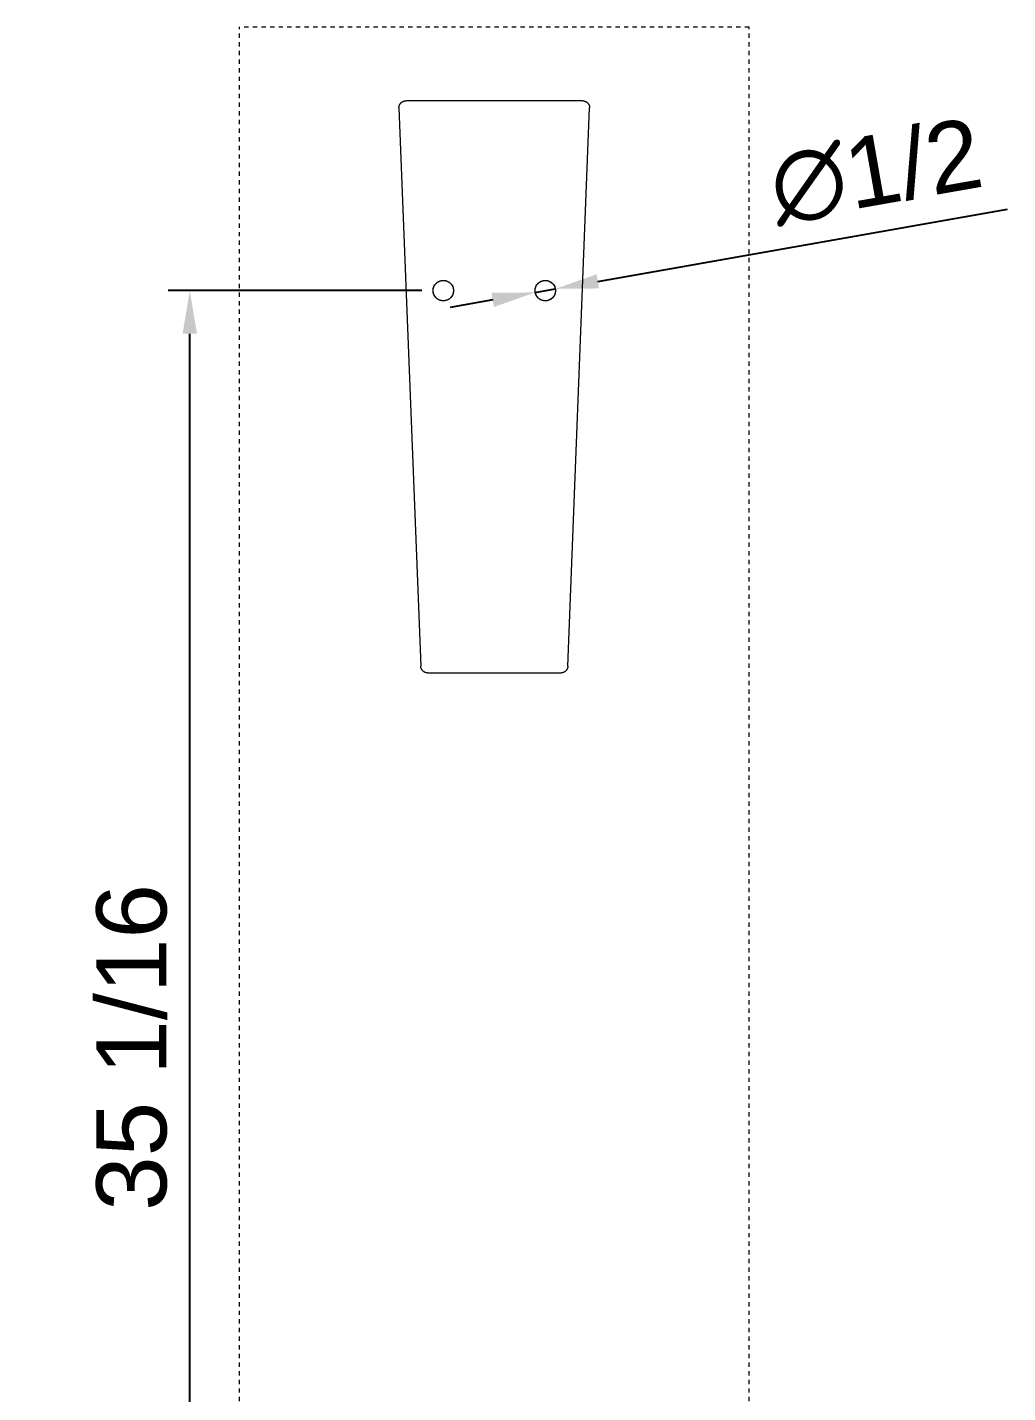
# Model space of a CAD drawing. Header units: inches. Extents: x -16 to 183, y -17 to 123.
# Drawn here: x 99.56 to 122.28, y 54.04 to 85.68 of the extents above; entities that cross this region are included whole.
import ezdxf

# ---------------------------------------------------------------- set-up
doc = ezdxf.new("R2010")
doc.units = ezdxf.units.IN
doc.linetypes.add('HIDDEN', pattern=[1.905, 1.27, -0.635])
for name, color, linetype, lineweight in [('ZANO_R', 7, 'Continuous', 0), ('ZANO_R_przerywana', 250, 'HIDDEN', 0), ('ZANO_W', 1, 'Continuous', 0)]:
    doc.layers.add(name, color=color, linetype=linetype, lineweight=lineweight)
doc.styles.get("Standard").update_dxf_attribs({"font": 'arial.ttf'})
doc.dimstyles.new('amerykanie', dxfattribs={"dimtxt": 50, "dimasz": 50, "dimexe": 0.5, "dimexo": 0.5, "dimgap": 1, "dimtad": 1, "dimdec": 0, "dimzin": 0, "dimlunit": 5, "dimtxsty": 'Standard', "dimcen": 0.09, "dimclrd": 1, "dimclre": 1, "dimclrt": 1, "dimazin": 0, "dimtfac": 1, "dimtdec": 0, "dimtmove": 0, "dimatfit": 3, "dimfxl": 1, "dimtzin": 0, "dimarcsym": 1})

# ---------------------------------------------------------------- blocks, each defined once
blk = doc.blocks.new('*D372')
at = {"layer": 'ZANO_W', "color": 1, "lineweight": -2}
for p, q in [((108.701, 79.578), (102.828, 79.578)), ((103.328, 45.498), (103.328, 78.578)), ((108.701, 44.498), (102.828, 44.498))]:
    blk.add_line(p, q, dxfattribs=at)
at = {"layer": 'ZANO_W', "color": 1}
for points in [[(103.495, 78.578), (103.161, 78.578), (103.328, 79.578)], [(103.161, 45.498), (103.495, 45.498), (103.328, 44.498)]]:
    blk.add_solid(points, dxfattribs=at)
at = {"layer": 'ZANO_W', "color": 1, "insert": (101.987, 62.038), "char_height": 1.625, "attachment_point": 5, "rotation": 90}
blk.add_mtext('35 1/16', dxfattribs=at)
blk = doc.blocks.new('*D374')
at = {"layer": 'ZANO_W', "color": 1, "lineweight": -2}
for p, q in [((112.781, 79.793), (122.275, 81.466)), ((111.331, 79.537), (111.796, 79.619)), ((110.346, 79.364), (109.361, 79.19))]:
    blk.add_line(p, q, dxfattribs=at)
at = {"layer": 'ZANO_W', "color": 1}
for points in [[(112.752, 79.957), (112.81, 79.629), (111.796, 79.619)], [(110.375, 79.2), (110.317, 79.528), (111.331, 79.537)]]:
    blk.add_solid(points, dxfattribs=at)
at = {"layer": 'ZANO_W', "color": 1, "insert": (119.225, 82.325), "char_height": 1.625, "attachment_point": 5, "rotation": 9.9922}
blk.add_mtext('∅1/2', dxfattribs=at)

msp = doc.modelspace()

# ---------------------------------------------------------------- linework, layer by layer
at = {"layer": 'ZANO_R'}
for p, q in [((108.17849, 83.85585), (108.17985, 83.86106)), ((108.17985, 83.86106), (108.18139, 83.86621)), ((108.18139, 83.86621), (108.1831, 83.8713)), ((108.1831, 83.8713), (108.18499, 83.87634)), ((108.18499, 83.87634), (108.18705, 83.88131)), ((108.18705, 83.88131), (108.18927, 83.8862)), ((108.18927, 83.8862), (108.19167, 83.89102)), ((108.19167, 83.89102), (108.19422, 83.89575)), ((108.19422, 83.89575), (108.19694, 83.90039)), ((108.19694, 83.90039), (108.19981, 83.90494)), ((108.19981, 83.90494), (108.20283, 83.90938)), ((108.20283, 83.90938), (108.20601, 83.91372)), ((108.20601, 83.91372), (108.20933, 83.91795)), ((108.20933, 83.91795), (108.21279, 83.92206)), ((108.21279, 83.92206), (108.2164, 83.92606)), ((108.2164, 83.92606), (108.22013, 83.92992)), ((108.22013, 83.92992), (108.224, 83.93366)), ((108.224, 83.93366), (108.22799, 83.93726)), ((108.22799, 83.93726), (108.23211, 83.94073)), ((108.23211, 83.94073), (108.23633, 83.94405)), ((108.23633, 83.94405), (108.24067, 83.94722)), ((108.24067, 83.94722), (108.24512, 83.95025)), ((108.24512, 83.95025), (108.24967, 83.95312)), ((108.24967, 83.95312), (108.25431, 83.95584)), ((108.25431, 83.95584), (108.25904, 83.95839)), ((108.25904, 83.95839), (108.26385, 83.96078)), ((108.26385, 83.96078), (108.26875, 83.96301)), ((108.26875, 83.96301), (108.27372, 83.96507)), ((108.27372, 83.96507), (108.27875, 83.96696)), ((108.27875, 83.96696), (108.28385, 83.96867)), ((108.28385, 83.96867), (108.289, 83.97021)), ((108.289, 83.97021), (108.2942, 83.97157)), ((108.2942, 83.97157), (108.29945, 83.97275)), ((108.29945, 83.97275), (108.30473, 83.97376)), ((108.30473, 83.97376), (108.31005, 83.97458)), ((108.31005, 83.97458), (108.31539, 83.97522)), ((108.31539, 83.97522), (108.32074, 83.97568)), ((108.32074, 83.97568), (108.32611, 83.97596)), ((108.32611, 83.97596), (108.33149, 83.97605)), ((112.43314, 83.97605), (108.33149, 83.97605)), ((112.43314, 83.97605), (112.43854, 83.97596)), ((112.43854, 83.97596), (112.44392, 83.97568)), ((112.44392, 83.97568), (112.4493, 83.97522)), ((112.4493, 83.97522), (112.45465, 83.97457)), ((112.45465, 83.97457), (112.45998, 83.97374)), ((112.45998, 83.97374), (112.46528, 83.97273)), ((112.46528, 83.97273), (112.47054, 83.97154)), ((112.47054, 83.97154), (112.47576, 83.97017)), ((112.47576, 83.97017), (112.48092, 83.96863)), ((112.48092, 83.96863), (112.48603, 83.9669)), ((112.48603, 83.9669), (112.49108, 83.965)), ((112.49108, 83.965), (112.49606, 83.96293)), ((112.49606, 83.96293), (112.50097, 83.96069)), ((112.50097, 83.96069), (112.5058, 83.95829)), ((112.5058, 83.95829), (112.51054, 83.95572)), ((112.51054, 83.95572), (112.51519, 83.95299)), ((112.51519, 83.95299), (112.51974, 83.9501)), ((112.51974, 83.9501), (112.5242, 83.94706)), ((112.5242, 83.94706), (112.52854, 83.94386)), ((112.52854, 83.94386), (112.53278, 83.94052)), ((112.53278, 83.94052), (112.5369, 83.93704)), ((112.5369, 83.93704), (112.54089, 83.93342)), ((112.54089, 83.93342), (112.54476, 83.92966)), ((112.54476, 83.92966), (112.5485, 83.92577)), ((112.5485, 83.92577), (112.5521, 83.92176)), ((112.5521, 83.92176), (112.55557, 83.91763)), ((112.55557, 83.91763), (112.55889, 83.91338)), ((112.55889, 83.91338), (112.56206, 83.90901)), ((112.56206, 83.90901), (112.56508, 83.90455)), ((112.56508, 83.90455), (112.56795, 83.89998)), ((112.56795, 83.89998), (112.57066, 83.89531)), ((112.57066, 83.89531), (112.5732, 83.89056)), ((112.5732, 83.89056), (112.57559, 83.88572)), ((112.57559, 83.88572), (112.5778, 83.8808)), ((112.5778, 83.8808), (112.57985, 83.87581)), ((112.57985, 83.87581), (112.58172, 83.87076)), ((112.58172, 83.87076), (112.58342, 83.86564)), ((112.58342, 83.86564), (112.58495, 83.86047)), ((112.58495, 83.86047), (112.58629, 83.85524)), ((108.17401, 83.81857), (108.1741, 83.82394)), ((108.17401, 83.81857), (108.17404, 83.8155)), ((108.17404, 83.8155), (108.17413, 83.81243)), ((108.1741, 83.82394), (108.17438, 83.82931)), ((108.17413, 83.81243), (108.67858, 70.8715)), ((108.17438, 83.82931), (108.17484, 83.83467)), ((108.17484, 83.83467), (108.17548, 83.84001)), ((108.17548, 83.84001), (108.1763, 83.84533)), ((108.1763, 83.84533), (108.1773, 83.85061)), ((108.1773, 83.85061), (108.17849, 83.85585)), ((112.08605, 70.8715), (112.5905, 83.81243)), ((112.58629, 83.85524), (112.58746, 83.84998)), ((112.58746, 83.84998), (112.58845, 83.84467)), ((112.58845, 83.84467), (112.58925, 83.83934)), ((112.58925, 83.83934), (112.58987, 83.83398)), ((112.58987, 83.83398), (112.5903, 83.82861)), ((112.5903, 83.82861), (112.59056, 83.82322)), ((112.59062, 83.81783), (112.5905, 83.81243)), ((112.59056, 83.82322), (112.59062, 83.81783)), ((109.02991, 79.74107), (109.03563, 79.74688)), ((109.03563, 79.74688), (109.04154, 79.7525)), ((109.04154, 79.7525), (109.04765, 79.7579)), ((109.04765, 79.7579), (109.05393, 79.7631)), ((109.05393, 79.7631), (109.0604, 79.76807)), ((109.0604, 79.76807), (109.06703, 79.77282)), ((109.06703, 79.77282), (109.07382, 79.77733)), ((109.07382, 79.77733), (109.08076, 79.78161)), ((109.08076, 79.78161), (109.08784, 79.78565)), ((109.08784, 79.78565), (109.09506, 79.78944)), ((109.09506, 79.78944), (109.10241, 79.79298)), ((109.10241, 79.79298), (109.10988, 79.79626)), ((109.10988, 79.79626), (109.11745, 79.79928)), ((109.11745, 79.79928), (109.12512, 79.80204)), ((109.12512, 79.80204), (109.13289, 79.80454)), ((109.13289, 79.80454), (109.14073, 79.80676)), ((109.14073, 79.80676), (109.14865, 79.80871)), ((109.14865, 79.80871), (109.15663, 79.81039)), ((109.15663, 79.81039), (109.16466, 79.81179)), ((109.16466, 79.81179), (109.17274, 79.81291)), ((109.17274, 79.81291), (109.18085, 79.81375)), ((109.18085, 79.81375), (109.18899, 79.81432)), ((109.18899, 79.81432), (109.19714, 79.8146)), ((109.19714, 79.8146), (109.20529, 79.8146)), ((109.20529, 79.8146), (109.21344, 79.81432)), ((109.21344, 79.81432), (109.22158, 79.81375)), ((109.22158, 79.81375), (109.22969, 79.81291)), ((109.22969, 79.81291), (109.23777, 79.81179)), ((109.23777, 79.81179), (109.2458, 79.81039)), ((109.2458, 79.81039), (109.25378, 79.80871)), ((109.25378, 79.80871), (109.2617, 79.80676)), ((109.2617, 79.80676), (109.26954, 79.80454)), ((109.26954, 79.80454), (109.27731, 79.80204)), ((109.27731, 79.80204), (109.28498, 79.79928)), ((109.28498, 79.79928), (109.29255, 79.79626)), ((109.29255, 79.79626), (109.30002, 79.79298)), ((109.30002, 79.79298), (109.30737, 79.78944)), ((109.30737, 79.78944), (109.31459, 79.78565)), ((109.31459, 79.78565), (109.32167, 79.78161)), ((109.32167, 79.78161), (109.32861, 79.77733)), ((109.32861, 79.77733), (109.3354, 79.77282)), ((109.3354, 79.77282), (109.34203, 79.76807)), ((109.34203, 79.76807), (109.3485, 79.7631)), ((109.3485, 79.7631), (109.35478, 79.7579)), ((109.35478, 79.7579), (109.36089, 79.7525)), ((109.36089, 79.7525), (109.3668, 79.74688)), ((109.3668, 79.74688), (109.37252, 79.74107)), ((111.39212, 79.74107), (111.39783, 79.74688)), ((111.39783, 79.74688), (111.40375, 79.7525)), ((111.40375, 79.7525), (111.40985, 79.7579)), ((111.40985, 79.7579), (111.41614, 79.7631)), ((111.41614, 79.7631), (111.4226, 79.76807)), ((111.4226, 79.76807), (111.42923, 79.77282)), ((111.42923, 79.77282), (111.43602, 79.77733)), ((111.43602, 79.77733), (111.44296, 79.78161)), ((111.44296, 79.78161), (111.45005, 79.78565)), ((111.45005, 79.78565), (111.45727, 79.78944)), ((111.45727, 79.78944), (111.46461, 79.79298)), ((111.46461, 79.79298), (111.47208, 79.79626)), ((111.47208, 79.79626), (111.47965, 79.79928)), ((111.47965, 79.79928), (111.48733, 79.80204)), ((111.48733, 79.80204), (111.49509, 79.80454)), ((111.49509, 79.80454), (111.50294, 79.80676)), ((111.50294, 79.80676), (111.51085, 79.80871)), ((111.51085, 79.80871), (111.51883, 79.81039)), ((111.51883, 79.81039), (111.52687, 79.81179)), ((111.52687, 79.81179), (111.53495, 79.81291)), ((111.53495, 79.81291), (111.54306, 79.81375)), ((111.54306, 79.81375), (111.55119, 79.81432)), ((111.55119, 79.81432), (111.55934, 79.8146)), ((111.55934, 79.8146), (111.5675, 79.8146)), ((111.5675, 79.8146), (111.57565, 79.81432)), ((111.57565, 79.81432), (111.58378, 79.81375)), ((111.58378, 79.81375), (111.59189, 79.81291)), ((111.59189, 79.81291), (111.59997, 79.81179)), ((111.59997, 79.81179), (111.608, 79.81039)), ((111.608, 79.81039), (111.61598, 79.80871)), ((111.61598, 79.80871), (111.6239, 79.80676)), ((111.6239, 79.80676), (111.63175, 79.80454)), ((111.63175, 79.80454), (111.63951, 79.80204)), ((111.63951, 79.80204), (111.64718, 79.79928)), ((111.64718, 79.79928), (111.65476, 79.79626)), ((111.65476, 79.79626), (111.66222, 79.79298)), ((111.66222, 79.79298), (111.66957, 79.78944)), ((111.66957, 79.78944), (111.67679, 79.78565)), ((111.67679, 79.78565), (111.68387, 79.78161)), ((111.68387, 79.78161), (111.69082, 79.77733)), ((111.69082, 79.77733), (111.69761, 79.77282)), ((111.69761, 79.77282), (111.70424, 79.76807)), ((111.70424, 79.76807), (111.7107, 79.7631)), ((111.7107, 79.7631), (111.71699, 79.7579)), ((111.71699, 79.7579), (111.72309, 79.7525)), ((111.72309, 79.7525), (111.729, 79.74688)), ((111.729, 79.74688), (111.73472, 79.74107)), ((108.96499, 79.57841), (108.96514, 79.58657)), ((108.96514, 79.57026), (108.96499, 79.57841)), ((108.96514, 79.58657), (108.96556, 79.59471)), ((108.96556, 79.56212), (108.96514, 79.57026)), ((108.96556, 79.59471), (108.96626, 79.60283)), ((108.96626, 79.55399), (108.96556, 79.56212)), ((108.96626, 79.60283), (108.96724, 79.61093)), ((108.96724, 79.5459), (108.96626, 79.55399)), ((108.96724, 79.61093), (108.96851, 79.61899)), ((108.96851, 79.53784), (108.96724, 79.5459)), ((108.96851, 79.61899), (108.97004, 79.62699)), ((108.97004, 79.52983), (108.96851, 79.53784)), ((108.97004, 79.62699), (108.97186, 79.63494)), ((108.97186, 79.52188), (108.97004, 79.52983)), ((108.97186, 79.63494), (108.97395, 79.64283)), ((108.97395, 79.514), (108.97186, 79.52188)), ((108.97395, 79.64283), (108.97631, 79.65063)), ((108.97631, 79.50619), (108.97395, 79.514)), ((108.97631, 79.65063), (108.97893, 79.65835)), ((108.97893, 79.49847), (108.97631, 79.50619)), ((108.97893, 79.65835), (108.98182, 79.66598)), ((108.98182, 79.49085), (108.97893, 79.49847)), ((108.98182, 79.66598), (108.98498, 79.6735)), ((108.98498, 79.48333), (108.98182, 79.49085)), ((108.98498, 79.6735), (108.98839, 79.68091)), ((108.98839, 79.47592), (108.98498, 79.48333)), ((108.98839, 79.68091), (108.99205, 79.68819)), ((108.99205, 79.46864), (108.98839, 79.47592)), ((108.99205, 79.68819), (108.99597, 79.69534)), ((108.99597, 79.46148), (108.99205, 79.46864)), ((108.99597, 79.69534), (109.00012, 79.70236)), ((109.00012, 79.45447), (108.99597, 79.46148)), ((109.00012, 79.70236), (109.00452, 79.70923)), ((109.00452, 79.4476), (109.00012, 79.45447)), ((109.00452, 79.70923), (109.00915, 79.71594)), ((109.00915, 79.44089), (109.00452, 79.4476)), ((109.00915, 79.71594), (109.01402, 79.72248)), ((109.01402, 79.43434), (109.00915, 79.44089)), ((109.01402, 79.72248), (109.0191, 79.72886)), ((109.0191, 79.42797), (109.01402, 79.43434)), ((109.0191, 79.72886), (109.0244, 79.73506)), ((109.0244, 79.73506), (109.02991, 79.74107)), ((109.37252, 79.74107), (109.37803, 79.73506)), ((109.37803, 79.73506), (109.38333, 79.72886)), ((109.38333, 79.72886), (109.38841, 79.72248)), ((109.38841, 79.43434), (109.38333, 79.42797)), ((109.38841, 79.72248), (109.39328, 79.71594)), ((109.39328, 79.44089), (109.38841, 79.43434)), ((109.39328, 79.71594), (109.39791, 79.70923)), ((109.39791, 79.4476), (109.39328, 79.44089)), ((109.39791, 79.70923), (109.40231, 79.70236)), ((109.40231, 79.45447), (109.39791, 79.4476)), ((109.40231, 79.70236), (109.40646, 79.69534)), ((109.40646, 79.46148), (109.40231, 79.45447)), ((109.40646, 79.69534), (109.41038, 79.68819)), ((109.41038, 79.46864), (109.40646, 79.46148)), ((109.41038, 79.68819), (109.41404, 79.68091)), ((109.41404, 79.47592), (109.41038, 79.46864)), ((109.41404, 79.68091), (109.41745, 79.6735)), ((109.41745, 79.48333), (109.41404, 79.47592)), ((109.41745, 79.6735), (109.42061, 79.66598)), ((109.42061, 79.49085), (109.41745, 79.48333)), ((109.42061, 79.66598), (109.4235, 79.65835)), ((109.4235, 79.49847), (109.42061, 79.49085)), ((109.4235, 79.65835), (109.42612, 79.65063)), ((109.42612, 79.50619), (109.4235, 79.49847)), ((109.42612, 79.65063), (109.42848, 79.64283)), ((109.42848, 79.514), (109.42612, 79.50619)), ((109.42848, 79.64283), (109.43057, 79.63494)), ((109.43057, 79.52188), (109.42848, 79.514)), ((109.43057, 79.63494), (109.43239, 79.62699)), ((109.43239, 79.52983), (109.43057, 79.52188)), ((109.43239, 79.62699), (109.43392, 79.61899)), ((109.43392, 79.53784), (109.43239, 79.52983)), ((109.43392, 79.61899), (109.43519, 79.61093)), ((109.43519, 79.5459), (109.43392, 79.53784)), ((109.43519, 79.61093), (109.43617, 79.60283)), ((109.43617, 79.55399), (109.43519, 79.5459)), ((109.43617, 79.60283), (109.43687, 79.59471)), ((109.43687, 79.56212), (109.43617, 79.55399)), ((109.43687, 79.59471), (109.43729, 79.58657)), ((109.43729, 79.57026), (109.43687, 79.56212)), ((109.43729, 79.58657), (109.43744, 79.57841)), ((109.43744, 79.57841), (109.43729, 79.57026)), ((111.3272, 79.57841), (111.32734, 79.58657)), ((111.32734, 79.57026), (111.3272, 79.57841)), ((111.32734, 79.58657), (111.32776, 79.59471)), ((111.32776, 79.56212), (111.32734, 79.57026)), ((111.32776, 79.59471), (111.32846, 79.60283)), ((111.32846, 79.55399), (111.32776, 79.56212)), ((111.32846, 79.60283), (111.32945, 79.61093)), ((111.32945, 79.5459), (111.32846, 79.55399)), ((111.32945, 79.61093), (111.33071, 79.61899)), ((111.33071, 79.53784), (111.32945, 79.5459)), ((111.33071, 79.61899), (111.33225, 79.62699)), ((111.33225, 79.52983), (111.33071, 79.53784)), ((111.33225, 79.62699), (111.33406, 79.63494)), ((111.33406, 79.52188), (111.33225, 79.52983)), ((111.33406, 79.63494), (111.33615, 79.64283)), ((111.33615, 79.514), (111.33406, 79.52188)), ((111.33615, 79.64283), (111.33851, 79.65063)), ((111.33851, 79.50619), (111.33615, 79.514)), ((111.33851, 79.65063), (111.34114, 79.65835)), ((111.34114, 79.49847), (111.33851, 79.50619)), ((111.34114, 79.65835), (111.34403, 79.66598)), ((111.34403, 79.49085), (111.34114, 79.49847)), ((111.34403, 79.66598), (111.34718, 79.6735)), ((111.34718, 79.48333), (111.34403, 79.49085)), ((111.34718, 79.6735), (111.35059, 79.68091)), ((111.35059, 79.47592), (111.34718, 79.48333)), ((111.35059, 79.68091), (111.35426, 79.68819)), ((111.35426, 79.46864), (111.35059, 79.47592)), ((111.35426, 79.68819), (111.35817, 79.69534)), ((111.35817, 79.46148), (111.35426, 79.46864)), ((111.35817, 79.69534), (111.36233, 79.70236)), ((111.36233, 79.45447), (111.35817, 79.46148)), ((111.36233, 79.70236), (111.36673, 79.70923)), ((111.36673, 79.4476), (111.36233, 79.45447)), ((111.36673, 79.70923), (111.37136, 79.71594)), ((111.37136, 79.44089), (111.36673, 79.4476)), ((111.37136, 79.71594), (111.37622, 79.72248)), ((111.37622, 79.43434), (111.37136, 79.44089)), ((111.37622, 79.72248), (111.3813, 79.72886)), ((111.3813, 79.42797), (111.37622, 79.43434)), ((111.3813, 79.72886), (111.3866, 79.73506)), ((111.3866, 79.73506), (111.39212, 79.74107)), ((111.73472, 79.74107), (111.74023, 79.73506)), ((111.74023, 79.73506), (111.74553, 79.72886)), ((111.74553, 79.72886), (111.75062, 79.72248)), ((111.75062, 79.43434), (111.74553, 79.42797)), ((111.75062, 79.72248), (111.75548, 79.71594)), ((111.75548, 79.44089), (111.75062, 79.43434)), ((111.75548, 79.71594), (111.76011, 79.70923)), ((111.76011, 79.4476), (111.75548, 79.44089)), ((111.76011, 79.70923), (111.76451, 79.70236)), ((111.76451, 79.45447), (111.76011, 79.4476)), ((111.76451, 79.70236), (111.76867, 79.69534)), ((111.76867, 79.46148), (111.76451, 79.45447)), ((111.76867, 79.69534), (111.77258, 79.68819)), ((111.77258, 79.46864), (111.76867, 79.46148)), ((111.77258, 79.68819), (111.77625, 79.68091)), ((111.77625, 79.47592), (111.77258, 79.46864)), ((111.77625, 79.68091), (111.77966, 79.6735)), ((111.77966, 79.48333), (111.77625, 79.47592)), ((111.77966, 79.6735), (111.78281, 79.66598)), ((111.78281, 79.49085), (111.77966, 79.48333)), ((111.78281, 79.66598), (111.7857, 79.65835)), ((111.7857, 79.49847), (111.78281, 79.49085)), ((111.7857, 79.65835), (111.78833, 79.65063)), ((111.78833, 79.50619), (111.7857, 79.49847)), ((111.78833, 79.65063), (111.79069, 79.64283)), ((111.79069, 79.514), (111.78833, 79.50619)), ((111.79069, 79.64283), (111.79277, 79.63494)), ((111.79277, 79.52188), (111.79069, 79.514)), ((111.79277, 79.63494), (111.79459, 79.62699)), ((111.79459, 79.52983), (111.79277, 79.52188)), ((111.79459, 79.62699), (111.79613, 79.61899)), ((111.79613, 79.53784), (111.79459, 79.52983)), ((111.79613, 79.61899), (111.79739, 79.61093)), ((111.79739, 79.5459), (111.79613, 79.53784)), ((111.79739, 79.61093), (111.79837, 79.60283)), ((111.79837, 79.55399), (111.79739, 79.5459)), ((111.79837, 79.60283), (111.79908, 79.59471)), ((111.79908, 79.56212), (111.79837, 79.55399)), ((111.79908, 79.59471), (111.7995, 79.58657)), ((111.7995, 79.57026), (111.79908, 79.56212)), ((111.7995, 79.58657), (111.79964, 79.57841)), ((111.79964, 79.57841), (111.7995, 79.57026)), ((109.0244, 79.42177), (109.0191, 79.42797)), ((109.02991, 79.41576), (109.0244, 79.42177)), ((109.03563, 79.40994), (109.02991, 79.41576)), ((109.04154, 79.40433), (109.03563, 79.40994)), ((109.04765, 79.39892), (109.04154, 79.40433)), ((109.05393, 79.39373), (109.04765, 79.39892)), ((109.0604, 79.38876), (109.05393, 79.39373)), ((109.06703, 79.38401), (109.0604, 79.38876)), ((109.07382, 79.37949), (109.06703, 79.38401)), ((109.08076, 79.37521), (109.07382, 79.37949)), ((109.08784, 79.37118), (109.08076, 79.37521)), ((109.09506, 79.36739), (109.08784, 79.37118)), ((109.10241, 79.36385), (109.09506, 79.36739)), ((109.10988, 79.36057), (109.10241, 79.36385)), ((109.11745, 79.35754), (109.10988, 79.36057)), ((109.12512, 79.35478), (109.11745, 79.35754)), ((109.13289, 79.35229), (109.12512, 79.35478)), ((109.14073, 79.35007), (109.13289, 79.35229)), ((109.14865, 79.34812), (109.14073, 79.35007)), ((109.15663, 79.34644), (109.14865, 79.34812)), ((109.16466, 79.34504), (109.15663, 79.34644)), ((109.17274, 79.34392), (109.16466, 79.34504)), ((109.18085, 79.34307), (109.17274, 79.34392)), ((109.18899, 79.34251), (109.18085, 79.34307)), ((109.19714, 79.34223), (109.18899, 79.34251)), ((109.20529, 79.34223), (109.19714, 79.34223)), ((109.21344, 79.34251), (109.20529, 79.34223)), ((109.22158, 79.34307), (109.21344, 79.34251)), ((109.22969, 79.34392), (109.22158, 79.34307)), ((109.23777, 79.34504), (109.22969, 79.34392)), ((109.2458, 79.34644), (109.23777, 79.34504)), ((109.25378, 79.34812), (109.2458, 79.34644)), ((109.2617, 79.35007), (109.25378, 79.34812)), ((109.26954, 79.35229), (109.2617, 79.35007)), ((109.27731, 79.35478), (109.26954, 79.35229)), ((109.28498, 79.35754), (109.27731, 79.35478)), ((109.29255, 79.36057), (109.28498, 79.35754)), ((109.30002, 79.36385), (109.29255, 79.36057)), ((109.30737, 79.36739), (109.30002, 79.36385)), ((109.31459, 79.37118), (109.30737, 79.36739)), ((109.32167, 79.37521), (109.31459, 79.37118)), ((109.32861, 79.37949), (109.32167, 79.37521)), ((109.3354, 79.38401), (109.32861, 79.37949)), ((109.34203, 79.38876), (109.3354, 79.38401)), ((109.3485, 79.39373), (109.34203, 79.38876)), ((109.35478, 79.39892), (109.3485, 79.39373)), ((109.36089, 79.40433), (109.35478, 79.39892)), ((109.3668, 79.40994), (109.36089, 79.40433)), ((109.37252, 79.41576), (109.3668, 79.40994)), ((109.37803, 79.42177), (109.37252, 79.41576)), ((109.38333, 79.42797), (109.37803, 79.42177)), ((111.3866, 79.42177), (111.3813, 79.42797)), ((111.39212, 79.41576), (111.3866, 79.42177)), ((111.39783, 79.40994), (111.39212, 79.41576)), ((111.40375, 79.40433), (111.39783, 79.40994)), ((111.40985, 79.39892), (111.40375, 79.40433)), ((111.41614, 79.39373), (111.40985, 79.39892)), ((111.4226, 79.38876), (111.41614, 79.39373)), ((111.42923, 79.38401), (111.4226, 79.38876)), ((111.43602, 79.37949), (111.42923, 79.38401)), ((111.44296, 79.37521), (111.43602, 79.37949)), ((111.45005, 79.37118), (111.44296, 79.37521)), ((111.45727, 79.36739), (111.45005, 79.37118)), ((111.46461, 79.36385), (111.45727, 79.36739)), ((111.47208, 79.36057), (111.46461, 79.36385)), ((111.47965, 79.35754), (111.47208, 79.36057)), ((111.48733, 79.35478), (111.47965, 79.35754)), ((111.49509, 79.35229), (111.48733, 79.35478)), ((111.50294, 79.35007), (111.49509, 79.35229)), ((111.51085, 79.34812), (111.50294, 79.35007)), ((111.51883, 79.34644), (111.51085, 79.34812)), ((111.52687, 79.34504), (111.51883, 79.34644)), ((111.53495, 79.34392), (111.52687, 79.34504)), ((111.54306, 79.34307), (111.53495, 79.34392)), ((111.55119, 79.34251), (111.54306, 79.34307)), ((111.55934, 79.34223), (111.55119, 79.34251)), ((111.5675, 79.34223), (111.55934, 79.34223)), ((111.57565, 79.34251), (111.5675, 79.34223)), ((111.58378, 79.34307), (111.57565, 79.34251)), ((111.59189, 79.34392), (111.58378, 79.34307)), ((111.59997, 79.34504), (111.59189, 79.34392)), ((111.608, 79.34644), (111.59997, 79.34504)), ((111.61598, 79.34812), (111.608, 79.34644)), ((111.6239, 79.35007), (111.61598, 79.34812)), ((111.63175, 79.35229), (111.6239, 79.35007)), ((111.63951, 79.35478), (111.63175, 79.35229)), ((111.64718, 79.35754), (111.63951, 79.35478)), ((111.65476, 79.36057), (111.64718, 79.35754)), ((111.66222, 79.36385), (111.65476, 79.36057)), ((111.66957, 79.36739), (111.66222, 79.36385)), ((111.67679, 79.37118), (111.66957, 79.36739)), ((111.68387, 79.37521), (111.67679, 79.37118)), ((111.69082, 79.37949), (111.68387, 79.37521)), ((111.69761, 79.38401), (111.69082, 79.37949)), ((111.70424, 79.38876), (111.69761, 79.38401)), ((111.7107, 79.39373), (111.70424, 79.38876)), ((111.71699, 79.39892), (111.7107, 79.39373)), ((111.72309, 79.40433), (111.71699, 79.39892)), ((111.729, 79.40994), (111.72309, 79.40433)), ((111.73472, 79.41576), (111.729, 79.40994)), ((111.74023, 79.42177), (111.73472, 79.41576)), ((111.74553, 79.42797), (111.74023, 79.42177)), ((108.67889, 70.86602), (108.67858, 70.8715)), ((108.67939, 70.86056), (108.67889, 70.86602)), ((108.68008, 70.85512), (108.67939, 70.86056)), ((108.68096, 70.84971), (108.68008, 70.85512)), ((108.68202, 70.84434), (108.68096, 70.84971)), ((108.68328, 70.839), (108.68202, 70.84434)), ((108.68471, 70.83371), (108.68328, 70.839)), ((108.68633, 70.82847), (108.68471, 70.83371)), ((108.68814, 70.82329), (108.68633, 70.82847)), ((108.69012, 70.81818), (108.68814, 70.82329)), ((108.69227, 70.81314), (108.69012, 70.81818)), ((108.69461, 70.80818), (108.69227, 70.81314)), ((108.69711, 70.8033), (108.69461, 70.80818)), ((108.69978, 70.79851), (108.69711, 70.8033)), ((108.70262, 70.79382), (108.69978, 70.79851)), ((108.70561, 70.78923), (108.70262, 70.79382)), ((108.70877, 70.78475), (108.70561, 70.78923)), ((108.71208, 70.78038), (108.70877, 70.78475)), ((108.71554, 70.77613), (108.71208, 70.78038)), ((108.71915, 70.772), (108.71554, 70.77613)), ((108.72289, 70.768), (108.71915, 70.772)), ((108.72678, 70.76413), (108.72289, 70.768)), ((108.7308, 70.7604), (108.72678, 70.76413)), ((108.73494, 70.75681), (108.7308, 70.7604)), ((108.73921, 70.75337), (108.73494, 70.75681)), ((108.74359, 70.75007), (108.73921, 70.75337)), ((108.74809, 70.74694), (108.74359, 70.75007)), ((108.75269, 70.74396), (108.74809, 70.74694)), ((108.75739, 70.74114), (108.75269, 70.74396)), ((108.76219, 70.73849), (108.75739, 70.74114)), ((108.76708, 70.73601), (108.76219, 70.73849)), ((108.77205, 70.73369), (108.76708, 70.73601)), ((108.7771, 70.73156), (108.77205, 70.73369)), ((108.78222, 70.7296), (108.7771, 70.73156)), ((108.7874, 70.72782), (108.78222, 70.7296)), ((108.79265, 70.72622), (108.7874, 70.72782)), ((108.79794, 70.7248), (108.79265, 70.72622)), ((108.80329, 70.72357), (108.79794, 70.7248)), ((108.80867, 70.72253), (108.80329, 70.72357)), ((108.81408, 70.72168), (108.80867, 70.72253)), ((108.81953, 70.72101), (108.81408, 70.72168)), ((108.82499, 70.72053), (108.81953, 70.72101)), ((108.83046, 70.72025), (108.82499, 70.72053)), ((108.83594, 70.72015), (108.83046, 70.72025)), ((108.83594, 70.72015), (111.92869, 70.72015)), ((111.93417, 70.72025), (111.92869, 70.72015)), ((111.93965, 70.72053), (111.93417, 70.72025)), ((111.94511, 70.72101), (111.93965, 70.72053)), ((111.95055, 70.72168), (111.94511, 70.72101)), ((111.95596, 70.72253), (111.95055, 70.72168)), ((111.96135, 70.72357), (111.95596, 70.72253)), ((111.96669, 70.7248), (111.96135, 70.72357)), ((111.97199, 70.72622), (111.96669, 70.7248)), ((111.97723, 70.72782), (111.97199, 70.72622)), ((111.98241, 70.7296), (111.97723, 70.72782)), ((111.98753, 70.73156), (111.98241, 70.7296)), ((111.99258, 70.73369), (111.98753, 70.73156)), ((111.99755, 70.73601), (111.99258, 70.73369)), ((112.00244, 70.73849), (111.99755, 70.73601)), ((112.00724, 70.74114), (112.00244, 70.73849)), ((112.01194, 70.74396), (112.00724, 70.74114)), ((112.01655, 70.74694), (112.01194, 70.74396)), ((112.02104, 70.75007), (112.01655, 70.74694)), ((112.02543, 70.75337), (112.02104, 70.75007)), ((112.02969, 70.75681), (112.02543, 70.75337)), ((112.03384, 70.7604), (112.02969, 70.75681)), ((112.03785, 70.76413), (112.03384, 70.7604)), ((112.04174, 70.768), (112.03785, 70.76413)), ((112.04549, 70.772), (112.04174, 70.768)), ((112.04909, 70.77613), (112.04549, 70.772)), ((112.05255, 70.78038), (112.04909, 70.77613)), ((112.05586, 70.78475), (112.05255, 70.78038)), ((112.05902, 70.78923), (112.05586, 70.78475)), ((112.06202, 70.79382), (112.05902, 70.78923)), ((112.06485, 70.79851), (112.06202, 70.79382)), ((112.06752, 70.8033), (112.06485, 70.79851)), ((112.07003, 70.80818), (112.06752, 70.8033)), ((112.07236, 70.81314), (112.07003, 70.80818)), ((112.07452, 70.81818), (112.07236, 70.81314)), ((112.0765, 70.82329), (112.07452, 70.81818)), ((112.0783, 70.82847), (112.0765, 70.82329)), ((112.07992, 70.83371), (112.0783, 70.82847)), ((112.08136, 70.839), (112.07992, 70.83371)), ((112.08261, 70.84434), (112.08136, 70.839)), ((112.08368, 70.84971), (112.08261, 70.84434)), ((112.08455, 70.85512), (112.08368, 70.84971)), ((112.08524, 70.86056), (112.08455, 70.85512)), ((112.08574, 70.86602), (112.08524, 70.86056)), ((112.08605, 70.8715), (112.08574, 70.86602))]:
    msp.add_line(p, q, dxfattribs=at)
for centre, radius in [((109.20123, 79.57843), 0.23621), ((111.5634, 79.5784), 0.2362)]:
    msp.add_circle(centre, radius, dxfattribs=at)
at = {"layer": 'ZANO_R_przerywana', "ltscale": 0.05}
for p, q in [((104.47609, 38.43715), (104.47609, 85.68122)), ((116.28711, 85.68122), (104.47609, 85.68122)), ((116.28711, 38.43715), (116.28711, 85.68122))]:
    msp.add_line(p, q, dxfattribs=at)

# ---------------------------------------------------------------- dimensions: what is measured, and where the dimension line sits
at = {"layer": 'ZANO_W'}
dim = msp.add_diameter_dim_2p(p1=(111.33078, 79.53742), p2=(111.79601, 79.61938), dimstyle='amerykanie', override={"dimtxt": 1.625, "dimasz": 1, "dimgap": 0.5, "dimdec": 4, "dimaunit": 1, "dimadec": 1, "dimtdec": 4, "dimtmove": 1, "dimfrac": 2}, dxfattribs=at)
dim.commit()
dim.dimension.update_dxf_attribs({"geometry": '*D374', "text_midpoint": (119.46378, 80.97033), "dimtype": 163})
dim = msp.add_linear_dim(base=(103.32814, 79.57843), p1=(109.20123, 44.49785), p2=(109.20123, 79.57843), angle=90, dimstyle='amerykanie', override={"dimtxt": 1.625, "dimasz": 1, "dimgap": 0.5, "dimdec": 4, "dimaunit": 1, "dimadec": 1, "dimtdec": 4, "dimtmove": 1, "dimfrac": 2}, dxfattribs=at)
dim.commit()
dim.dimension.update_dxf_attribs({"geometry": '*D372', "text_midpoint": (101.98737, 62.03814)})

doc.saveas('drawing.dxf')
